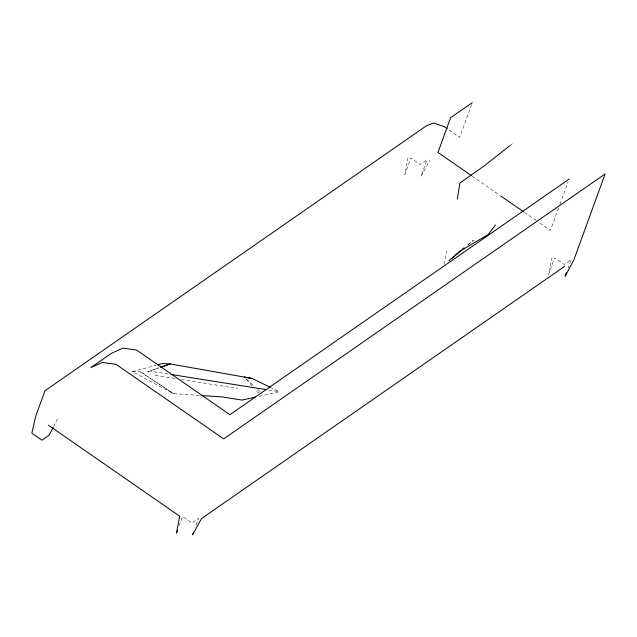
<?xml version="1.0" encoding="UTF-8"?>
<svg xmlns="http://www.w3.org/2000/svg" width="637" height="637" viewBox="0 0 637 637"><rect width="100%" height="100%" fill="white"/><g stroke="black" fill="none" stroke-linecap="round" stroke-linejoin="round"><path stroke-width="0.48" stroke-dasharray="3.19 2.39" d="M408.03 157.737L404.821 174.657L410.865 158.056L420.229 164.545L426.989 159.847L420.946 176.457L429.824 160.166M552.032 257.539L548.64 274.436L554.684 257.834L564.271 264.474L571.182 259.673L568.164 267.97M443.878 264.339L446.625 251.01M179.172 525.724L182.532 516.496L191.872 522.969L198.617 518.287L195.599 526.592M471.635 104.476L459.659 137.369L447.946 129.247M558.601 208.004L550.448 230.395L538.217 221.923M559.955 204.27L568.108 181.871M53.548 426.551L57.465 418.804M468.306 244.576L473.53 240.181L466.173 246.113M510.763 144.949L512.331 143.723M149.822 371.084L147.832 371.801L159.003 367.868L149.822 371.084L167.897 373.959M199.254 395.378L173.479 393.65L132.353 371.682L156.001 365.272M259.108 396.302L279.317 391.707L271.426 387.861M132.353 371.682L140.594 371.952L173.479 393.65L140.594 371.952M268.726 390.019L279.317 391.707M155.117 375.304L175.541 378.553M181.378 379.485L237.784 388.466M472.192 176.162L499.91 195.376M524.362 212.32L537.405 221.358M246.423 378.991L254.187 386.197M257.714 389.478L260.541 392.097L258.399 393.085L255.198 389.438M246.232 379.214L252.634 386.516"/><path stroke-width="0.96" d="M457.334 199.15L459.906 183.026L484.208 165.915L509.982 145.57M177.5 530.334L176.489 533.105L179.674 516.177L48.332 425.15M193.584 532.126L192.573 534.897L201.475 518.606L564.693 266.314M566.484 272.588L565.138 276.275L573.833 259.968L605.15 173.925L223.651 438.909L116.045 364.34L102.358 362.413L90.796 367.637L111.356 353.352L122.917 348.128L136.605 350.055L229.893 414.711L569.128 179.077M53.118 427.419L49.2 435.167L41.923 440.215L31.85 433.232L35.672 416.383L45.012 390.72L426.503 125.728L433.455 122.981L444.045 126.54L447.166 128.706M495.554 224.965L488.077 234.607L459.994 251.097L448.87 260.772M451.888 258.383L454.125 256.504M455.614 255.246L461.586 250.23M459.994 251.097L461.021 250.269M462.486 249.083L463.959 247.897M472.296 102.645L450.598 117.718L437.961 152.442L471.38 175.605M160.866 367.207L170.183 363.926L252.125 378.458L270.542 387.431M160.93 367.183L170.183 363.926L162.626 363.48L157.896 364.762M255.262 397.177L241.813 400.06L222.058 396.907L201.236 395.513M170.756 374.413L266.799 389.717M244.305 377.024L252.125 378.458M500.722 195.941L523.55 211.755"/></g></svg>
